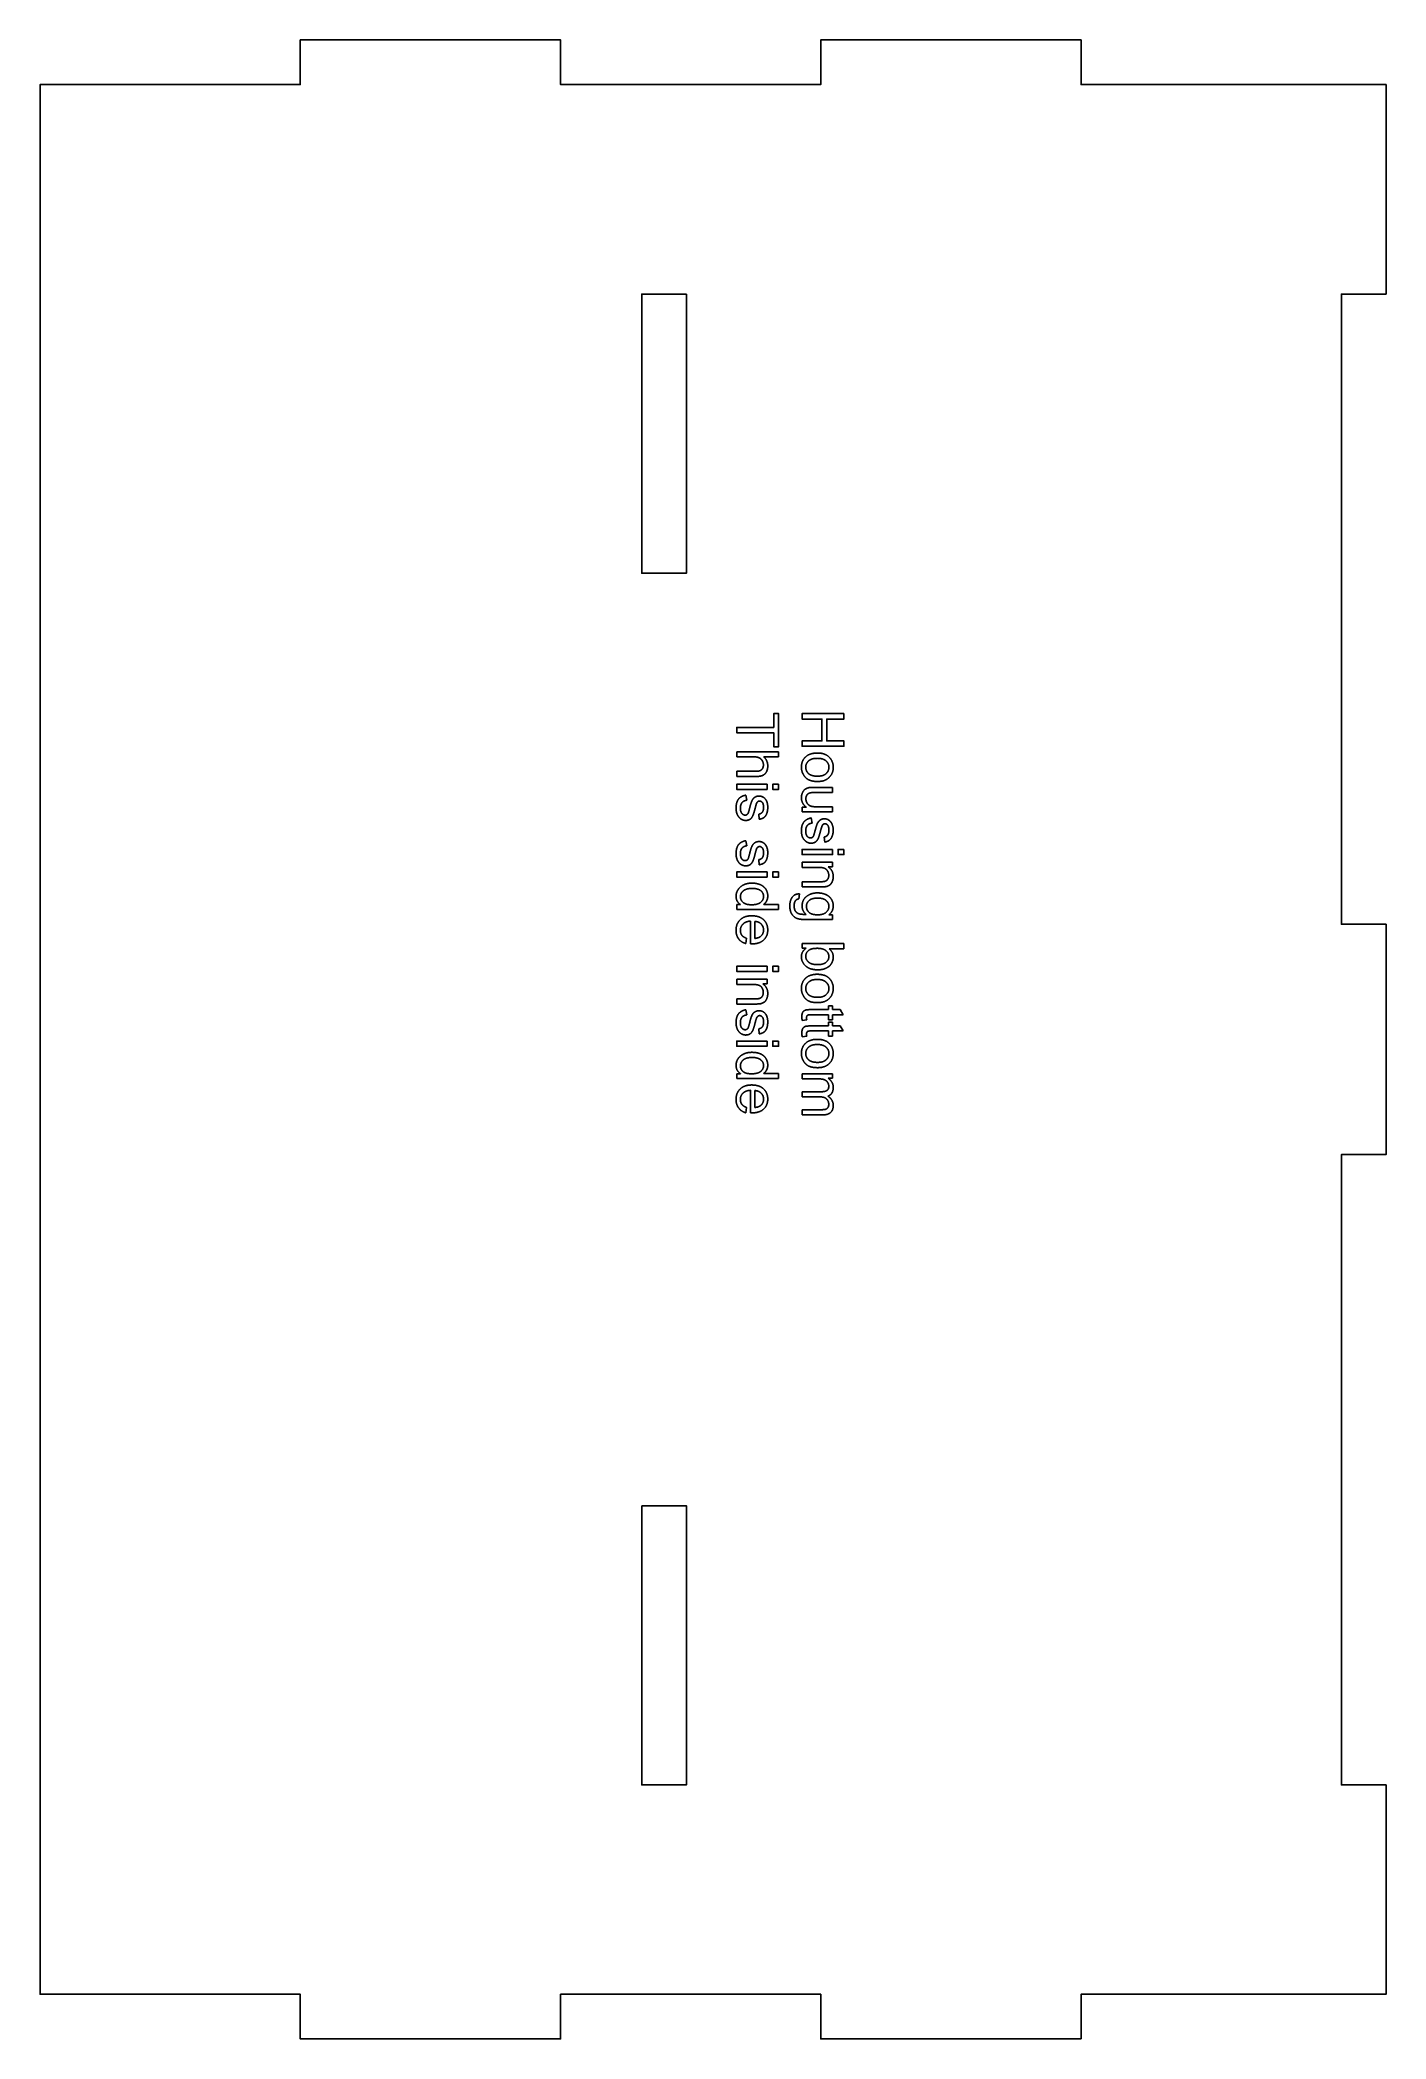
# Model space of a CAD drawing. Extents: x 37 to 133, y 38 to 182.
import ezdxf

# ---------------------------------------------------------------- set-up
doc = ezdxf.new("R2010")
doc.units = 0
doc.header["$MEASUREMENT"] = 0
doc.layers.get('0').update_dxf_attribs({"linetype": 'CONTINUOUS'})

msp = doc.modelspace()

# ---------------------------------------------------------------- linework, layer by layer
at = {"linetype": 'CONTINUOUS'}
for p, q in [((86.72, 130.64), (89.72, 130.64)), ((86.72, 130.28), (86.72, 130.64)), ((89.72, 130.64), (89.72, 130.28)), ((87.91, 130.28), (86.72, 130.28)), ((86.72, 128.87), (86.72, 129.24)), ((86.72, 129.24), (88.1, 129.24)), ((89.72, 130.28), (88.65, 130.28)), ((88.1, 128.87), (86.72, 128.87)), ((87.37, 127.53), (87.43, 127.17)), ((92.23, 128.09), (93.58, 128.09)), ((93.58, 127.72), (92.37, 127.72)), ((93.58, 128.09), (93.58, 127.72)), ((88.33, 125.81), (88.29, 126.17)), ((91.4, 126.66), (91.72, 126.66)), ((91.4, 126.33), (91.4, 126.66)), ((93.58, 126.33), (91.4, 126.33)), ((92.41, 126.7), (93.58, 126.7)), ((93.58, 126.7), (93.58, 126.33)), ((92.05, 125.9), (92.11, 125.53)), ((87.37, 124.27), (87.43, 123.91)), ((93.02, 124.17), (92.97, 124.53)), ((88.33, 122.55), (88.29, 122.91)), ((91.4, 122.72), (93.58, 122.72)), ((91.4, 122.36), (91.4, 122.72)), ((92.59, 122.36), (91.4, 122.36)), ((93.58, 122.39), (93.27, 122.39)), ((93.58, 122.72), (93.58, 122.39)), ((91.22, 120.46), (91.17, 120.1)), ((91.4, 120.96), (91.4, 121.33)), ((91.4, 121.33), (92.73, 121.33)), ((92.74, 120.96), (91.4, 120.96)), ((86.72, 119.69), (87, 119.69)), ((86.72, 119.34), (86.72, 119.69)), ((89.72, 119.34), (86.72, 119.34)), ((88.65, 119.71), (89.72, 119.71)), ((89.72, 119.71), (89.72, 119.34)), ((93.32, 118.96), (93.58, 118.96)), ((93.58, 118.96), (93.58, 118.62)), ((87.71, 116.89), (87.71, 118.51)), ((88.02, 118.49), (88.02, 117.27)), ((93.58, 118.62), (91.7, 118.62)), ((87.42, 117.28), (87.37, 116.9)), ((91.4, 116.56), (91.4, 116.9)), ((91.4, 116.9), (94.4, 116.9)), ((91.68, 116.56), (91.4, 116.56)), ((94.4, 116.53), (93.33, 116.53)), ((94.4, 116.9), (94.4, 116.53)), ((86.72, 114.34), (88.89, 114.34)), ((86.72, 113.97), (86.72, 114.34)), ((87.91, 113.97), (86.72, 113.97)), ((88.89, 114.01), (88.59, 114.01)), ((88.89, 114.34), (88.89, 114.01)), ((86.72, 112.57), (86.72, 112.94)), ((86.72, 112.94), (88.04, 112.94)), ((88.06, 112.57), (86.72, 112.57)), ((87.37, 112.16), (87.43, 111.79)), ((93.29, 111.8), (92.02, 111.8)), ((92.04, 112.17), (93.29, 112.17)), ((93.29, 112.17), (93.29, 112.44)), ((93.29, 112.44), (93.58, 112.44)), ((93.29, 111.43), (93.29, 111.8)), ((93.58, 112.44), (93.58, 112.17)), ((93.58, 112.17), (94.12, 112.17)), ((94.34, 111.8), (93.58, 111.8)), ((93.58, 111.8), (93.58, 111.43)), ((94.12, 112.17), (94.34, 111.8)), ((88.33, 110.43), (88.29, 110.79)), ((91.73, 111.43), (91.41, 111.38)), ((91.73, 110.27), (91.41, 110.21)), ((93.29, 110.64), (92.02, 110.64)), ((92.04, 111), (93.29, 111)), ((93.58, 111.43), (93.29, 111.43)), ((93.29, 111), (93.29, 111.27)), ((93.29, 111.27), (93.58, 111.27)), ((93.29, 110.27), (93.29, 110.64)), ((93.58, 110.27), (93.29, 110.27)), ((93.58, 111.27), (93.58, 111)), ((93.58, 111), (94.12, 111)), ((94.34, 110.64), (93.58, 110.64)), ((93.58, 110.64), (93.58, 110.27)), ((94.12, 111), (94.34, 110.64)), ((86.72, 107.57), (87, 107.57)), ((86.72, 107.23), (86.72, 107.57)), ((88.65, 107.6), (89.72, 107.6)), ((89.72, 107.6), (89.72, 107.23)), ((91.4, 107.58), (93.58, 107.58)), ((91.4, 107.21), (91.4, 107.58)), ((93.58, 107.58), (93.58, 107.25)), ((89.72, 107.23), (86.72, 107.23)), ((87.71, 104.77), (87.71, 106.39)), ((88.02, 106.37), (88.02, 105.16)), ((92.53, 107.21), (91.4, 107.21)), ((91.4, 105.92), (91.4, 106.29)), ((91.4, 106.29), (92.82, 106.29)), ((93.58, 107.25), (93.27, 107.25)), ((87.42, 105.16), (87.37, 104.78)), ((92.67, 105.92), (91.4, 105.92)), ((91.4, 104.63), (91.4, 105)), ((91.4, 105), (92.77, 105)), ((92.9, 104.63), (91.4, 104.63))]:
    msp.add_line(p, q, dxfattribs=at)
for points in [[(111.38, 38.43), (92.74, 38.43), (92.74, 41.63), (74.1, 41.63), (74.1, 38.43), (55.46, 38.43), (55.46, 41.63), (36.82, 41.63), (36.82, 178.43), (55.46, 178.43), (55.46, 181.63), (74.1, 181.63), (74.1, 178.43), (92.74, 178.43), (92.74, 181.63), (111.38, 181.63), (111.38, 178.43), (133.22, 178.43), (133.22, 163.43), (130.02, 163.43), (130.02, 118.28), (133.22, 118.28), (133.22, 101.78), (130.02, 101.78), (130.02, 56.63), (133.22, 56.63), (133.22, 41.63), (111.38, 41.63), (111.38, 38.43)], [(83.12, 163.43), (79.92, 163.43), (79.92, 143.43), (83.12, 143.43), (83.12, 163.43)], [(89.37, 132.39), (86.72, 132.39), (86.72, 132), (89.37, 132), (89.37, 131), (89.72, 131), (89.72, 133.38), (89.37, 133.38), (89.37, 132.39)], [(94.4, 133.38), (91.4, 133.38), (91.4, 132.98), (92.82, 132.98), (92.82, 131.42), (91.4, 131.42), (91.4, 131.03), (94.4, 131.03), (94.4, 131.42), (93.17, 131.42), (93.17, 132.98), (94.4, 132.98), (94.4, 133.38)], [(88.89, 128.31), (86.72, 128.31), (86.72, 127.94), (88.89, 127.94), (88.89, 128.31)], [(89.72, 128.31), (89.3, 128.31), (89.3, 127.94), (89.72, 127.94), (89.72, 128.31)], [(93.58, 123.65), (91.4, 123.65), (91.4, 123.28), (93.58, 123.28), (93.58, 123.65)], [(94.4, 123.65), (93.98, 123.65), (93.98, 123.28), (94.4, 123.28), (94.4, 123.65)], [(88.89, 122.03), (86.72, 122.03), (86.72, 121.66), (88.89, 121.66), (88.89, 122.03)], [(89.72, 122.03), (89.3, 122.03), (89.3, 121.66), (89.72, 121.66), (89.72, 122.03)], [(88.89, 115.27), (86.72, 115.27), (86.72, 114.9), (88.89, 114.9), (88.89, 115.27)], [(89.72, 115.27), (89.3, 115.27), (89.3, 114.9), (89.72, 114.9), (89.72, 115.27)], [(88.89, 109.91), (86.72, 109.91), (86.72, 109.54), (88.89, 109.54), (88.89, 109.91)], [(89.72, 109.91), (89.3, 109.91), (89.3, 109.54), (89.72, 109.54), (89.72, 109.91)], [(79.92, 76.63), (79.92, 56.63), (83.12, 56.63), (83.12, 76.63), (79.92, 76.63)]]:
    msp.add_lwpolyline(points, dxfattribs=at)
for points in [[(91.65, 130.27), (91.94, 130.55), (92.49, 130.55)], [(92.49, 130.55), (93.09, 130.55), (93.38, 130.21)], [(88.31, 130.21), (88.17, 130.28), (87.91, 130.28)], [(88.1, 129.24), (88.38, 129.24), (88.5, 129.36)], [(88.59, 128.95), (88.42, 128.87), (88.1, 128.87)], [(88.54, 130.01), (88.46, 130.15), (88.31, 130.21)], [(88.5, 129.36), (88.63, 129.48), (88.63, 129.7)], [(88.63, 129.7), (88.63, 129.86), (88.54, 130.01)], [(88.85, 129.21), (88.75, 129.03), (88.59, 128.95)], [(88.65, 130.28), (88.94, 130.02), (88.94, 129.63)], [(88.94, 129.63), (88.94, 129.38), (88.85, 129.21)], [(91.35, 129.53), (91.35, 129.99), (91.65, 130.27)], [(91.49, 129.01), (91.35, 129.25), (91.35, 129.53)], [(91.86, 128.64), (91.62, 128.76), (91.49, 129.01)], [(91.87, 129.99), (91.66, 129.81), (91.66, 129.53)], [(91.66, 129.53), (91.66, 129.26), (91.87, 129.07)], [(92.49, 130.17), (92.07, 130.17), (91.87, 129.99)], [(91.87, 129.07), (92.08, 128.89), (92.5, 128.89)], [(93.11, 129.99), (92.91, 130.17), (92.49, 130.17)], [(92.5, 128.89), (92.91, 128.89), (93.11, 129.07)], [(93.32, 129.53), (93.32, 129.81), (93.11, 129.99)], [(93.11, 129.07), (93.32, 129.26), (93.32, 129.53)], [(93.63, 129.53), (93.63, 129.08), (93.33, 128.8)], [(93.38, 130.21), (93.63, 129.93), (93.63, 129.53)], [(86.85, 127.25), (87.02, 127.47), (87.37, 127.53)], [(88.03, 127.39), (88.16, 127.47), (88.32, 127.47)], [(88.32, 127.47), (88.46, 127.47), (88.59, 127.4)], [(91.35, 127.35), (91.35, 127.54), (91.43, 127.71)], [(91.43, 127.71), (91.5, 127.87), (91.61, 127.95)], [(91.61, 127.95), (91.73, 128.03), (91.89, 128.07)], [(91.75, 127.55), (91.67, 127.44), (91.67, 127.27)], [(91.98, 127.7), (91.84, 127.66), (91.75, 127.55)], [(92.52, 128.51), (92.1, 128.51), (91.86, 128.64)], [(91.89, 128.07), (92, 128.09), (92.23, 128.09)], [(92.37, 127.72), (92.08, 127.72), (91.98, 127.7)], [(93.33, 128.8), (93.04, 128.51), (92.52, 128.51)], [(86.67, 126.6), (86.67, 127.02), (86.85, 127.25)], [(86.76, 126.14), (86.67, 126.34), (86.67, 126.6)], [(87.01, 125.83), (86.85, 125.94), (86.76, 126.14)], [(87.09, 126.99), (86.98, 126.85), (86.98, 126.6)], [(86.98, 126.6), (86.98, 126.35), (87.08, 126.23)], [(87.08, 126.23), (87.18, 126.1), (87.32, 126.1)], [(87.43, 127.17), (87.21, 127.13), (87.09, 126.99)], [(87.32, 126.1), (87.45, 126.1), (87.52, 126.21)], [(87.52, 126.21), (87.57, 126.29), (87.64, 126.59)], [(87.64, 126.59), (87.74, 126.99), (87.82, 127.15)], [(87.87, 126.06), (87.8, 125.9), (87.68, 125.81)], [(87.82, 127.15), (87.89, 127.31), (88.03, 127.39)], [(88.04, 126.6), (87.94, 126.21), (87.87, 126.06)], [(88.13, 126.93), (88.11, 126.87), (88.04, 126.6)], [(88.23, 127.07), (88.17, 127.02), (88.13, 126.93)], [(88.36, 127.11), (88.29, 127.11), (88.23, 127.07)], [(88.29, 126.17), (88.45, 126.19), (88.55, 126.31)], [(88.56, 127), (88.47, 127.11), (88.36, 127.11)], [(88.55, 126.31), (88.64, 126.43), (88.64, 126.64)], [(88.64, 126.64), (88.64, 126.9), (88.56, 127)], [(88.59, 127.4), (88.71, 127.34), (88.79, 127.22)], [(88.87, 126.22), (88.8, 126.03), (88.67, 125.93)], [(88.79, 127.22), (88.86, 127.13), (88.9, 126.99)], [(88.94, 126.67), (88.94, 126.41), (88.87, 126.22)], [(88.9, 126.99), (88.94, 126.84), (88.94, 126.67)], [(91.72, 126.66), (91.35, 126.91), (91.35, 127.35)], [(91.67, 127.27), (91.67, 127.11), (91.76, 126.96)], [(91.76, 126.96), (91.84, 126.82), (91.99, 126.76)], [(91.99, 126.76), (92.13, 126.7), (92.41, 126.7)], [(87.36, 125.72), (87.18, 125.72), (87.01, 125.83)], [(87.68, 125.81), (87.55, 125.72), (87.36, 125.72)], [(88.67, 125.93), (88.55, 125.84), (88.33, 125.81)], [(91.35, 124.97), (91.35, 125.39), (91.53, 125.61)], [(91.44, 124.51), (91.35, 124.71), (91.35, 124.97)], [(91.53, 125.61), (91.71, 125.84), (92.05, 125.9)], [(91.77, 125.36), (91.66, 125.22), (91.66, 124.97)], [(91.66, 124.97), (91.66, 124.72), (91.76, 124.59)], [(91.76, 124.59), (91.86, 124.47), (92, 124.47)], [(92.11, 125.53), (91.89, 125.5), (91.77, 125.36)], [(92.2, 124.58), (92.25, 124.66), (92.32, 124.96)], [(92.32, 124.96), (92.43, 125.36), (92.5, 125.52)], [(92.5, 125.52), (92.58, 125.67), (92.71, 125.76)], [(92.72, 124.97), (92.62, 124.58), (92.55, 124.42)], [(92.71, 125.76), (92.84, 125.84), (93, 125.84)], [(92.82, 125.29), (92.8, 125.24), (92.72, 124.97)], [(92.91, 125.44), (92.85, 125.39), (92.82, 125.29)], [(93.04, 125.48), (92.97, 125.48), (92.91, 125.44)], [(92.97, 124.53), (93.14, 124.56), (93.23, 124.68)], [(93, 125.84), (93.15, 125.84), (93.27, 125.77)], [(93.24, 125.37), (93.16, 125.48), (93.04, 125.48)], [(93.23, 124.68), (93.32, 124.79), (93.32, 125.01)], [(93.32, 125.01), (93.32, 125.26), (93.24, 125.37)], [(93.27, 125.77), (93.39, 125.7), (93.47, 125.59)], [(93.55, 124.59), (93.48, 124.39), (93.35, 124.3)], [(93.47, 125.59), (93.54, 125.5), (93.58, 125.35)], [(93.63, 125.04), (93.63, 124.78), (93.55, 124.59)], [(93.58, 125.35), (93.63, 125.21), (93.63, 125.04)], [(86.67, 123.34), (86.67, 123.76), (86.85, 123.99)], [(86.76, 122.88), (86.67, 123.09), (86.67, 123.34)], [(86.85, 123.99), (87.02, 124.21), (87.37, 124.27)], [(87.09, 123.73), (86.98, 123.59), (86.98, 123.34)], [(86.98, 123.34), (86.98, 123.09), (87.08, 122.97)], [(87.43, 123.91), (87.21, 123.87), (87.09, 123.73)], [(87.52, 122.95), (87.57, 123.03), (87.64, 123.33)], [(87.64, 123.33), (87.74, 123.73), (87.82, 123.89)], [(87.82, 123.89), (87.89, 124.05), (88.03, 124.13)], [(88.04, 123.34), (87.94, 122.95), (87.87, 122.8)], [(88.03, 124.13), (88.16, 124.21), (88.32, 124.21)], [(88.13, 123.67), (88.11, 123.61), (88.04, 123.34)], [(88.23, 123.81), (88.17, 123.76), (88.13, 123.67)], [(88.36, 123.85), (88.29, 123.85), (88.23, 123.81)], [(88.32, 124.21), (88.46, 124.21), (88.59, 124.14)], [(88.56, 123.74), (88.47, 123.85), (88.36, 123.85)], [(88.55, 123.05), (88.64, 123.17), (88.64, 123.38)], [(88.64, 123.38), (88.64, 123.64), (88.56, 123.74)], [(88.59, 124.14), (88.71, 124.08), (88.79, 123.96)], [(88.79, 123.96), (88.86, 123.87), (88.9, 123.73)], [(88.94, 123.41), (88.94, 123.15), (88.87, 122.96)], [(88.9, 123.73), (88.94, 123.58), (88.94, 123.41)], [(91.7, 124.2), (91.53, 124.31), (91.44, 124.51)], [(92.04, 124.09), (91.86, 124.09), (91.7, 124.2)], [(92, 124.47), (92.13, 124.47), (92.2, 124.58)], [(92.36, 124.18), (92.23, 124.09), (92.04, 124.09)], [(92.55, 124.42), (92.48, 124.27), (92.36, 124.18)], [(93.35, 124.3), (93.23, 124.21), (93.02, 124.17)], [(87.01, 122.57), (86.85, 122.68), (86.76, 122.88)], [(87.36, 122.47), (87.18, 122.47), (87.01, 122.57)], [(87.08, 122.97), (87.18, 122.84), (87.32, 122.84)], [(87.32, 122.84), (87.45, 122.84), (87.52, 122.95)], [(87.68, 122.55), (87.55, 122.47), (87.36, 122.47)], [(87.87, 122.8), (87.8, 122.64), (87.68, 122.55)], [(88.29, 122.91), (88.45, 122.93), (88.55, 123.05)], [(88.67, 122.67), (88.55, 122.58), (88.33, 122.55)], [(88.87, 122.96), (88.8, 122.77), (88.67, 122.67)], [(93.16, 122.18), (93.01, 122.36), (92.59, 122.36)], [(93.31, 121.78), (93.31, 122.01), (93.16, 122.18)], [(93.24, 121.52), (93.31, 121.63), (93.31, 121.78)], [(93.27, 122.39), (93.63, 122.15), (93.63, 121.7)], [(86.67, 120.29), (86.67, 120.55), (86.82, 120.77)], [(87, 119.69), (86.67, 119.89), (86.67, 120.29)], [(86.82, 120.77), (86.96, 120.99), (87.22, 121.11)], [(87.18, 120.67), (86.98, 120.5), (86.98, 120.26)], [(87.81, 120.85), (87.39, 120.85), (87.18, 120.67)], [(87.22, 121.11), (87.47, 121.23), (87.81, 121.23)], [(87.81, 121.23), (88.13, 121.23), (88.4, 121.12)], [(88.44, 120.69), (88.24, 120.85), (87.81, 120.85)], [(88.4, 121.12), (88.66, 121.01), (88.8, 120.8)], [(88.64, 120.28), (88.64, 120.52), (88.44, 120.69)], [(88.8, 120.8), (88.94, 120.58), (88.94, 120.31)], [(88.94, 120.31), (88.94, 120.11), (88.86, 119.96)], [(90.7, 120.23), (90.87, 120.47), (91.22, 120.46)], [(91.4, 119.59), (91.4, 120.04), (91.73, 120.29)], [(91.73, 120.29), (92.05, 120.53), (92.5, 120.53)], [(92.5, 120.53), (92.81, 120.53), (93.08, 120.42)], [(92.73, 121.33), (92.95, 121.33), (93.06, 121.37)], [(93.1, 120.98), (93, 120.96), (92.74, 120.96)], [(93.06, 121.37), (93.17, 121.41), (93.24, 121.52)], [(93.08, 120.42), (93.34, 120.31), (93.48, 120.1)], [(93.37, 121.09), (93.26, 121.01), (93.1, 120.98)], [(93.56, 121.34), (93.48, 121.17), (93.37, 121.09)], [(93.63, 121.7), (93.63, 121.5), (93.56, 121.34)], [(86.97, 118.61), (87.26, 118.89), (87.79, 118.89)], [(86.98, 120.26), (86.98, 120.02), (87.17, 119.85)], [(87.17, 119.85), (87.37, 119.68), (87.78, 119.68)], [(87.78, 119.68), (88.22, 119.68), (88.43, 119.85)], [(87.79, 118.89), (88.34, 118.89), (88.64, 118.61)], [(88.43, 119.85), (88.64, 120.02), (88.64, 120.28)], [(88.86, 119.96), (88.78, 119.81), (88.65, 119.71)], [(90.52, 119.6), (90.52, 119.99), (90.7, 120.23)], [(90.64, 119.05), (90.52, 119.27), (90.52, 119.6)], [(90.98, 118.72), (90.77, 118.83), (90.64, 119.05)], [(90.93, 119.98), (90.83, 119.84), (90.83, 119.6)], [(90.83, 119.6), (90.83, 119.35), (90.93, 119.21)], [(91.17, 120.1), (91, 120.08), (90.93, 119.98)], [(90.93, 119.21), (91.03, 119.07), (91.22, 119.02)], [(91.22, 119.02), (91.33, 118.99), (91.69, 118.99)], [(91.69, 118.99), (91.4, 119.23), (91.4, 119.59)], [(91.91, 119.99), (91.71, 119.82), (91.71, 119.56)], [(91.71, 119.56), (91.71, 119.31), (91.9, 119.13)], [(91.9, 119.13), (92.1, 118.96), (92.52, 118.96)], [(92.53, 120.16), (92.1, 120.16), (91.91, 119.99)], [(92.52, 118.96), (92.92, 118.96), (93.12, 119.14)], [(93.12, 119.98), (92.92, 120.16), (92.53, 120.16)], [(93.32, 119.57), (93.32, 119.81), (93.12, 119.98)], [(93.12, 119.14), (93.32, 119.32), (93.32, 119.57)], [(93.63, 119.59), (93.63, 119.21), (93.32, 118.96)], [(93.48, 120.1), (93.63, 119.88), (93.63, 119.59)], [(86.67, 117.85), (86.67, 118.33), (86.97, 118.61)], [(86.86, 117.23), (86.67, 117.47), (86.67, 117.85)], [(87.17, 118.3), (86.98, 118.12), (86.98, 117.85)], [(86.98, 117.85), (86.98, 117.65), (87.08, 117.5)], [(87.08, 117.5), (87.19, 117.36), (87.42, 117.28)], [(87.71, 118.51), (87.36, 118.49), (87.17, 118.3)], [(88.47, 118.3), (88.3, 118.47), (88.02, 118.49)], [(88.43, 117.41), (88.64, 117.59), (88.64, 117.87)], [(88.64, 117.87), (88.64, 118.12), (88.47, 118.3)], [(88.64, 118.61), (88.94, 118.32), (88.94, 117.87)], [(88.94, 117.87), (88.94, 117.44), (88.65, 117.16)], [(91.7, 118.62), (91.19, 118.62), (90.98, 118.72)], [(87.37, 116.9), (87.04, 116.99), (86.86, 117.23)], [(87.81, 116.88), (87.78, 116.88), (87.71, 116.89)], [(88.65, 117.16), (88.35, 116.88), (87.81, 116.88)], [(88.02, 117.27), (88.29, 117.3), (88.43, 117.41)], [(91.35, 115.95), (91.35, 116.34), (91.68, 116.56)], [(91.94, 116.46), (91.66, 116.28), (91.66, 115.99)], [(92.51, 116.56), (92.12, 116.56), (91.94, 116.46)], [(93.11, 116.39), (92.9, 116.56), (92.51, 116.56)], [(93.32, 115.97), (93.32, 116.21), (93.11, 116.39)], [(93.33, 116.53), (93.63, 116.3), (93.63, 115.94)], [(91.66, 115.29), (91.35, 115.57), (91.35, 115.95)], [(91.65, 114.42), (91.94, 114.7), (92.49, 114.7)], [(91.66, 115.99), (91.66, 115.74), (91.87, 115.57)], [(92.52, 115.02), (91.96, 115.02), (91.66, 115.29)], [(91.87, 115.57), (92.08, 115.39), (92.49, 115.39)], [(92.49, 115.39), (92.92, 115.39), (93.12, 115.56)], [(92.49, 114.7), (93.09, 114.7), (93.38, 114.37)], [(92.97, 115.08), (92.76, 115.02), (92.52, 115.02)], [(93.32, 115.26), (93.17, 115.15), (92.97, 115.08)], [(93.12, 115.56), (93.32, 115.73), (93.32, 115.97)], [(93.55, 115.56), (93.46, 115.38), (93.32, 115.26)], [(93.63, 115.94), (93.63, 115.74), (93.55, 115.56)], [(88.48, 113.8), (88.33, 113.97), (87.91, 113.97)], [(88.38, 112.98), (88.49, 113.03), (88.56, 113.14)], [(88.62, 113.39), (88.62, 113.63), (88.48, 113.8)], [(88.56, 113.14), (88.62, 113.25), (88.62, 113.39)], [(88.59, 114.01), (88.94, 113.77), (88.94, 113.32)], [(88.94, 113.32), (88.94, 113.12), (88.87, 112.95)], [(91.35, 113.69), (91.35, 114.14), (91.65, 114.42)], [(91.49, 113.16), (91.35, 113.4), (91.35, 113.69)], [(91.86, 112.79), (91.62, 112.92), (91.49, 113.16)], [(91.87, 114.14), (91.66, 113.96), (91.66, 113.69)], [(91.66, 113.69), (91.66, 113.41), (91.87, 113.23)], [(92.49, 114.33), (92.07, 114.33), (91.87, 114.14)], [(91.87, 113.23), (92.08, 113.05), (92.5, 113.05)], [(93.11, 114.14), (92.91, 114.33), (92.49, 114.33)], [(92.5, 113.05), (92.91, 113.05), (93.11, 113.23)], [(93.32, 113.69), (93.32, 113.96), (93.11, 114.14)], [(93.11, 113.23), (93.32, 113.41), (93.32, 113.69)], [(93.63, 113.69), (93.63, 113.24), (93.33, 112.95)], [(93.38, 114.37), (93.63, 114.09), (93.63, 113.69)], [(86.67, 111.23), (86.67, 111.65), (86.85, 111.87)], [(86.85, 111.87), (87.02, 112.09), (87.37, 112.16)], [(87.43, 111.79), (87.21, 111.76), (87.09, 111.62)], [(87.64, 111.21), (87.74, 111.62), (87.82, 111.78)], [(87.82, 111.78), (87.89, 111.93), (88.03, 112.01)], [(88.03, 112.01), (88.16, 112.09), (88.32, 112.09)], [(88.04, 112.94), (88.27, 112.94), (88.38, 112.98)], [(88.42, 112.59), (88.31, 112.57), (88.06, 112.57)], [(88.36, 111.74), (88.29, 111.74), (88.23, 111.69)], [(88.32, 112.09), (88.46, 112.09), (88.59, 112.03)], [(88.56, 111.63), (88.47, 111.74), (88.36, 111.74)], [(88.69, 112.71), (88.57, 112.63), (88.42, 112.59)], [(88.59, 112.03), (88.71, 111.96), (88.79, 111.85)], [(88.87, 112.95), (88.8, 112.79), (88.69, 112.71)], [(88.79, 111.85), (88.86, 111.76), (88.9, 111.61)], [(91.38, 111.66), (91.38, 111.86), (91.44, 111.97)], [(91.44, 111.97), (91.5, 112.08), (91.61, 112.12)], [(91.61, 112.12), (91.71, 112.17), (92.04, 112.17)], [(91.75, 111.72), (91.72, 111.68), (91.72, 111.59)], [(91.82, 111.78), (91.77, 111.76), (91.75, 111.72)], [(92.02, 111.8), (91.86, 111.8), (91.82, 111.78)], [(92.52, 112.67), (92.1, 112.67), (91.86, 112.79)], [(93.33, 112.95), (93.04, 112.67), (92.52, 112.67)], [(86.76, 110.77), (86.67, 110.97), (86.67, 111.23)], [(87.01, 110.46), (86.85, 110.57), (86.76, 110.77)], [(87.09, 111.62), (86.98, 111.48), (86.98, 111.23)], [(86.98, 111.23), (86.98, 110.97), (87.08, 110.85)], [(87.36, 110.35), (87.18, 110.35), (87.01, 110.46)], [(87.08, 110.85), (87.18, 110.73), (87.32, 110.73)], [(87.32, 110.73), (87.45, 110.73), (87.52, 110.84)], [(87.68, 110.44), (87.55, 110.35), (87.36, 110.35)], [(87.52, 110.84), (87.57, 110.91), (87.64, 111.21)], [(87.87, 110.68), (87.8, 110.53), (87.68, 110.44)], [(88.04, 111.23), (87.94, 110.84), (87.87, 110.68)], [(88.13, 111.55), (88.11, 111.5), (88.04, 111.23)], [(88.23, 111.69), (88.17, 111.65), (88.13, 111.55)], [(88.29, 110.79), (88.45, 110.82), (88.55, 110.93)], [(88.67, 110.56), (88.55, 110.47), (88.33, 110.43)], [(88.55, 110.93), (88.64, 111.05), (88.64, 111.27)], [(88.64, 111.27), (88.64, 111.52), (88.56, 111.63)], [(88.87, 110.84), (88.8, 110.65), (88.67, 110.56)], [(88.94, 111.29), (88.94, 111.04), (88.87, 110.84)], [(88.9, 111.61), (88.94, 111.46), (88.94, 111.29)], [(91.41, 111.38), (91.38, 111.53), (91.38, 111.66)], [(91.38, 110.49), (91.38, 110.69), (91.44, 110.8)], [(91.41, 110.21), (91.38, 110.37), (91.38, 110.49)], [(91.44, 110.8), (91.5, 110.91), (91.61, 110.96)], [(91.61, 110.96), (91.71, 111), (92.04, 111)], [(91.72, 111.59), (91.72, 111.53), (91.73, 111.43)], [(91.75, 110.56), (91.72, 110.51), (91.72, 110.43)], [(91.72, 110.43), (91.72, 110.37), (91.73, 110.27)], [(91.82, 110.62), (91.77, 110.6), (91.75, 110.56)], [(92.02, 110.64), (91.86, 110.64), (91.82, 110.62)], [(86.82, 108.66), (86.96, 108.87), (87.22, 108.99)], [(87.22, 108.99), (87.47, 109.11), (87.81, 109.11)], [(87.81, 109.11), (88.13, 109.11), (88.4, 109.01)], [(88.4, 109.01), (88.66, 108.9), (88.8, 108.68)], [(91.35, 109.03), (91.35, 109.48), (91.65, 109.76)], [(91.49, 108.5), (91.35, 108.74), (91.35, 109.03)], [(91.65, 109.76), (91.94, 110.04), (92.49, 110.04)], [(91.87, 109.48), (91.66, 109.3), (91.66, 109.03)], [(91.66, 109.03), (91.66, 108.75), (91.87, 108.57)], [(92.49, 109.67), (92.07, 109.67), (91.87, 109.48)], [(92.49, 110.04), (93.09, 110.04), (93.38, 109.71)], [(93.11, 109.48), (92.91, 109.67), (92.49, 109.67)], [(93.32, 109.03), (93.32, 109.3), (93.11, 109.48)], [(93.11, 108.57), (93.32, 108.75), (93.32, 109.03)], [(93.63, 109.03), (93.63, 108.58), (93.33, 108.29)], [(93.38, 109.71), (93.63, 109.43), (93.63, 109.03)], [(86.67, 108.18), (86.67, 108.44), (86.82, 108.66)], [(87, 107.57), (86.67, 107.78), (86.67, 108.18)], [(87.18, 108.56), (86.98, 108.38), (86.98, 108.14)], [(86.98, 108.14), (86.98, 107.9), (87.17, 107.73)], [(87.17, 107.73), (87.37, 107.57), (87.78, 107.57)], [(87.81, 108.74), (87.39, 108.74), (87.18, 108.56)], [(87.78, 107.57), (88.22, 107.57), (88.43, 107.74)], [(88.44, 108.57), (88.24, 108.74), (87.81, 108.74)], [(88.43, 107.74), (88.64, 107.91), (88.64, 108.16)], [(88.64, 108.16), (88.64, 108.41), (88.44, 108.57)], [(88.86, 107.85), (88.78, 107.69), (88.65, 107.6)], [(88.8, 108.68), (88.94, 108.46), (88.94, 108.2)], [(88.94, 108.2), (88.94, 108), (88.86, 107.85)], [(91.86, 108.13), (91.62, 108.26), (91.49, 108.5)], [(92.52, 108.01), (92.1, 108.01), (91.86, 108.13)], [(91.87, 108.57), (92.08, 108.39), (92.5, 108.39)], [(92.5, 108.39), (92.91, 108.39), (93.11, 108.57)], [(93.33, 108.29), (93.04, 108.01), (92.52, 108.01)], [(86.67, 105.74), (86.67, 106.21), (86.97, 106.49)], [(86.97, 106.49), (87.26, 106.77), (87.79, 106.77)], [(87.17, 106.19), (86.98, 106.01), (86.98, 105.74)], [(87.71, 106.39), (87.36, 106.37), (87.17, 106.19)], [(87.79, 106.77), (88.34, 106.77), (88.64, 106.49)], [(88.47, 106.18), (88.3, 106.35), (88.02, 106.37)], [(88.64, 105.75), (88.64, 106.01), (88.47, 106.18)], [(88.64, 106.49), (88.94, 106.21), (88.94, 105.76)], [(92.99, 107.15), (92.83, 107.21), (92.53, 107.21)], [(92.82, 106.29), (93.06, 106.29), (93.18, 106.38)], [(93.23, 106.96), (93.14, 107.09), (92.99, 107.15)], [(93.18, 106.38), (93.31, 106.47), (93.31, 106.67)], [(93.31, 106.67), (93.31, 106.83), (93.23, 106.96)], [(93.53, 106.19), (93.43, 106.04), (93.25, 105.97)], [(93.25, 105.97), (93.63, 105.72), (93.63, 105.3)], [(93.27, 107.25), (93.43, 107.14), (93.53, 106.97)], [(93.53, 106.97), (93.63, 106.81), (93.63, 106.59)], [(93.63, 106.59), (93.63, 106.35), (93.53, 106.19)], [(86.86, 105.12), (86.67, 105.36), (86.67, 105.74)], [(87.37, 104.78), (87.04, 104.87), (86.86, 105.12)], [(86.98, 105.74), (86.98, 105.53), (87.08, 105.39)], [(87.08, 105.39), (87.19, 105.25), (87.42, 105.16)], [(87.81, 104.77), (87.78, 104.77), (87.71, 104.77)], [(88.65, 105.05), (88.35, 104.77), (87.81, 104.77)], [(88.02, 105.16), (88.29, 105.18), (88.43, 105.3)], [(88.43, 105.3), (88.64, 105.47), (88.64, 105.75)], [(88.94, 105.76), (88.94, 105.32), (88.65, 105.05)], [(93.15, 105.77), (93, 105.92), (92.67, 105.92)], [(92.77, 105), (92.99, 105), (93.09, 105.03)], [(93.45, 104.81), (93.27, 104.63), (92.9, 104.63)], [(93.09, 105.03), (93.19, 105.07), (93.25, 105.16)], [(93.31, 105.38), (93.31, 105.61), (93.15, 105.77)], [(93.25, 105.16), (93.31, 105.26), (93.31, 105.38)], [(93.63, 105.3), (93.63, 104.98), (93.45, 104.81)]]:
    msp.add_open_spline(points, degree=2, dxfattribs=at)

doc.saveas('drawing.dxf')
